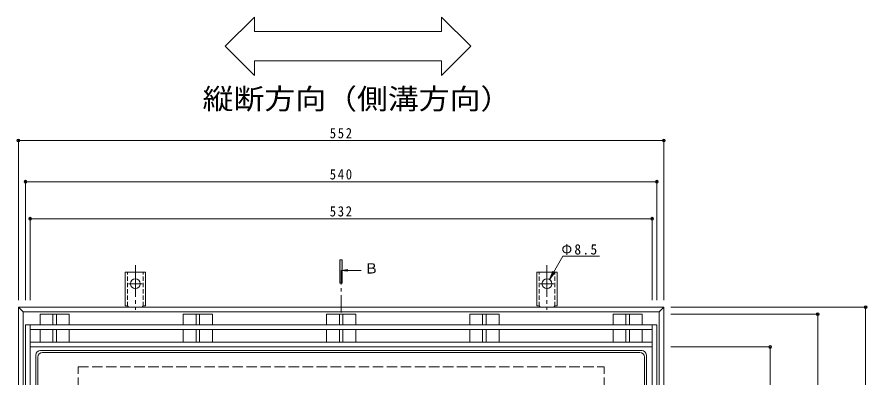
# Model space of a CAD drawing. Units: millimetres at full size, sheet at 1:3. Extents: x -978 to 1153, y -824 to 816.
# Drawn here: x -830 to -103, y 424 to 732 of the extents above; entities that cross this region are included whole.
import ezdxf
from ezdxf.enums import TextEntityAlignment as Align

# ---------------------------------------------------------------- set-up
doc = ezdxf.new("R2010")
doc.units = ezdxf.units.MM
doc.header["$LTSCALE"] = 3
doc.header["$PDMODE"] = 32
doc.header["$PDSIZE"] = 2.4
for name, pattern in [('CHAIN1', [8, 5, -1, 1, -1]), ('CHAIN2', [12, 9, -1, 1, -1]), ('DASHED1', [1.8, 1.2, -0.6]), ('DASHED3', [4, 3, -1])]:
    doc.linetypes.add(name, pattern=pattern)
for name, color, linetype, lineweight in [('0-0_通り芯', 3, 'Continuous', 9), ('0-1_躯体', 2, 'Continuous', 9), ('0-2_仕上', 3, 'Continuous', 9), ('0-4_その他', 2, 'Continuous', 9), ('0-5_寸法', 7, 'Continuous', 9)]:
    doc.layers.add(name, color=color, linetype=linetype, lineweight=lineweight)
doc.styles.add('ＭＳ ゴシック', font='')
doc.styles.get('ＭＳ ゴシック').set_extended_font_data('MS Gothic')

msp = doc.modelspace()

# ---------------------------------------------------------------- linework, layer by layer
at = {"layer": '0-0_通り芯'}
for p, q in [((-295.468, 447.225), (-809.437, 447.225)), ((-297.111, 445.582), (-807.794, 445.582)), ((-813.437, 443.225), (-813.437, 219.24)), ((-811.794, 441.582), (-811.794, 211.74)), ((-293.111, 441.582), (-293.111, 211.74)), ((-291.468, 443.225), (-291.468, 219.241))]:
    msp.add_line(p, q, dxfattribs=at)
for centre, start, end in [((-809.437, 443.225), 90, 180), ((-807.794, 441.582), 90, 180), ((-297.111, 441.582), 0, 90), ((-295.468, 443.225), 0, 90)]:
    msp.add_arc(centre, 4, start, end, dxfattribs=at)
at = {"layer": '0-1_躯体', "linetype": 'CHAIN2'}
for p, q in [((-728.453, 520.188), (-728.453, 482.076)), ((-376.452, 520.188), (-376.452, 482.076)), ((-728.453, 504.241), (-734.229, 504.241)), ((-728.453, 504.241), (-722.677, 504.241)), ((-376.452, 504.241), (-382.229, 504.241)), ((-376.452, 504.241), (-370.676, 504.241))]:
    msp.add_line(p, q, dxfattribs=at)
at = {"layer": '0-1_躯体'}
for p, q in [((-737.203, 485.241), (-737.203, 514.241)), ((-728.453, 514.241), (-737.203, 514.241)), ((-728.453, 514.241), (-719.703, 514.241)), ((-719.703, 485.241), (-719.703, 514.241)), ((-385.202, 485.241), (-385.202, 514.241)), ((-376.452, 514.241), (-385.202, 514.241)), ((-376.452, 514.241), (-367.702, 514.241)), ((-367.702, 485.241), (-367.702, 514.241)), ((-828.453, 484.241), (-824.453, 480.241)), ((-828.453, 484.241), (-276.453, 484.241)), ((-828.453, -67.76), (-828.453, 484.241)), ((-824.453, 480.241), (-280.453, 480.241)), ((-824.453, -63.76), (-824.453, 480.241)), ((-737.203, 485.241), (-735.953, 485.241)), ((-719.703, 485.241), (-720.953, 485.241)), ((-385.202, 485.241), (-383.952, 485.241)), ((-367.702, 485.241), (-368.952, 485.241)), ((-280.453, 480.241), (-276.453, 484.241)), ((-280.453, -63.76), (-280.453, 480.241)), ((-276.453, -67.76), (-276.453, 484.241))]:
    msp.add_line(p, q, dxfattribs=at)
at = {"layer": '0-1_躯体', "linetype": 'DASHED1'}
for p, q in [((-735.203, 485.095), (-735.203, 514.241)), ((-721.703, 485.095), (-721.703, 514.241)), ((-383.202, 485.095), (-383.202, 514.241)), ((-369.702, 485.095), (-369.702, 514.241))]:
    msp.add_line(p, q, dxfattribs=at)
at = {"layer": '0-1_躯体', "linetype": 'DASHED3'}
for p, q in [((-777.453, 433.241), (-327.453, 433.241)), ((-777.453, -16.76), (-777.453, 433.241)), ((-327.453, -16.76), (-327.453, 433.241))]:
    msp.add_line(p, q, dxfattribs=at)
at = {"layer": '0-1_躯体'}
for centre in [(-728.453, 504.241), (-376.452, 504.241)]:
    msp.add_circle(centre, 4.25, dxfattribs=at)
for centre, start, end in [((-735.953, 483.241), 30.00051, 90), ((-720.953, 483.241), 90, 149.99949), ((-383.952, 483.241), 30.00051, 90), ((-368.952, 483.241), 90, 149.99949)]:
    msp.add_arc(centre, 2, start, end, dxfattribs=at)
at = {"layer": '0-2_仕上'}
for p, q in [((-809.953, 478.24), (-784.953, 478.24)), ((-809.953, 478.24), (-809.953, 469.241)), ((-798.952, 478.24), (-798.952, 469.241)), ((-795.952, 478.24), (-795.952, 469.241)), ((-784.953, 478.24), (-784.953, 469.241)), ((-687.453, 478.24), (-662.452, 478.24)), ((-687.453, 478.24), (-687.453, 469.241)), ((-676.452, 478.24), (-676.452, 469.241)), ((-673.452, 478.24), (-673.452, 469.241)), ((-662.452, 478.24), (-662.452, 469.241)), ((-564.952, 478.24), (-539.952, 478.24)), ((-564.952, 478.24), (-564.952, 469.241)), ((-553.952, 478.24), (-553.952, 469.241)), ((-550.952, 478.24), (-550.952, 469.241)), ((-539.952, 478.24), (-539.952, 469.241)), ((-442.453, 478.24), (-417.452, 478.24)), ((-442.453, 478.24), (-442.453, 469.241)), ((-431.452, 478.24), (-431.452, 469.241)), ((-428.452, 478.24), (-428.452, 469.241)), ((-417.452, 478.24), (-417.452, 469.241)), ((-319.953, 478.24), (-294.952, 478.24)), ((-319.953, 478.24), (-319.953, 469.241)), ((-308.952, 478.24), (-308.952, 469.241)), ((-305.952, 478.24), (-305.952, 469.241)), ((-294.952, 478.24), (-294.952, 469.241)), ((-822.453, 469.241), (-282.453, 469.241)), ((-822.453, 469.241), (-822.453, -52.76)), ((-818.452, 469.241), (-818.452, -52.76)), ((-818.452, 465.241), (-286.453, 465.241)), ((-809.953, 465.241), (-809.953, 454.24)), ((-798.952, 465.241), (-798.952, 454.24)), ((-795.952, 465.241), (-795.952, 454.24)), ((-784.953, 465.241), (-784.953, 454.24)), ((-687.453, 465.241), (-687.453, 454.24)), ((-676.452, 465.241), (-676.452, 454.24)), ((-673.452, 465.241), (-673.452, 454.24)), ((-662.452, 465.241), (-662.452, 454.24)), ((-564.952, 465.241), (-564.952, 454.24)), ((-553.952, 465.241), (-553.952, 454.24)), ((-550.952, 465.241), (-550.952, 454.24)), ((-539.952, 465.241), (-539.952, 454.24)), ((-442.453, 465.241), (-442.453, 454.24)), ((-431.452, 465.241), (-431.452, 454.24)), ((-428.452, 465.241), (-428.452, 454.24)), ((-417.452, 465.241), (-417.452, 454.24)), ((-319.953, 465.241), (-319.953, 454.24)), ((-308.952, 465.241), (-308.952, 454.24)), ((-305.952, 465.241), (-305.952, 454.24)), ((-294.952, 465.241), (-294.952, 454.24)), ((-286.453, 469.241), (-286.453, -52.76)), ((-282.453, 469.241), (-282.453, -52.76)), ((-818.452, 454.241), (-286.453, 454.241)), ((-818.452, 450.241), (-286.453, 450.241))]:
    msp.add_line(p, q, dxfattribs=at)
at = {"layer": '0-4_その他', "color": 7}
for p, q in [((-828.453, 627.503), (-828.453, 490.241)), ((-828.453, 626.603), (-276.453, 626.603)), ((-276.453, 627.503), (-276.453, 490.241)), ((-822.453, 592.342), (-822.453, 490.241)), ((-822.453, 591.442), (-282.453, 591.442)), ((-282.453, 592.342), (-282.453, 490.241)), ((-818.452, 560.71), (-818.452, 490.241)), ((-818.452, 559.81), (-286.453, 559.81)), ((-286.453, 560.71), (-286.453, 490.241)), ((-103.077, 484.241), (-270.453, 484.241)), ((-103.977, 484.241), (-103.977, -67.76)), ((-144.013, 478.24), (-270.453, 478.24)), ((-144.913, 478.24), (-144.913, -61.76)), ((-184.685, 450.24), (-270.453, 450.24)), ((-185.585, 450.24), (-185.585, -33.759))]:
    msp.add_line(p, q, dxfattribs=at)
for p in [(-828.453, 626.603), (-276.453, 626.603), (-822.453, 591.442), (-282.453, 591.442), (-818.452, 559.81), (-286.453, 559.81), (-103.977, 484.241), (-144.913, 478.24), (-185.585, 450.24)]:
    msp.add_point(p, dxfattribs=at)
at = {"layer": '0-5_寸法'}
for p, q in [((-651.634, 707.164), (-626.634, 732.164)), ((-626.634, 719.664), (-626.634, 732.164)), ((-441.686, 707.164), (-466.686, 732.164)), ((-466.686, 719.664), (-466.686, 732.164)), ((-626.634, 719.664), (-466.686, 719.664)), ((-651.634, 707.164), (-626.634, 682.164)), ((-441.686, 707.164), (-466.686, 682.164)), ((-626.634, 682.164), (-626.634, 694.664)), ((-626.634, 694.664), (-466.686, 694.664)), ((-466.686, 682.164), (-466.686, 694.664)), ((-374.327, 507.921), (-362.853, 527.795)), ((-362.853, 527.795), (-331.426, 527.795)), ((-374.327, 507.921), (-371.457, 514.85)), ((-374.327, 507.921), (-369.762, 513.871))]:
    msp.add_line(p, q, dxfattribs=at)
at = {"layer": '0-5_寸法', "color": 4}
for p, q in [((-553.453, 504.618), (-553.453, 524.618)), ((-552.453, 515.648), (-546.848, 516.385)), ((-552.453, 515.648), (-546.848, 514.91)), ((-552.453, 515.648), (-535.237, 515.648))]:
    msp.add_line(p, q, dxfattribs=at)
at = {"layer": '0-5_寸法', "color": 4, "linetype": 'CHAIN1'}
msp.add_line((-552.453, 479.585), (-552.453, 515.648), dxfattribs=at)
at = {"layer": '0-5_寸法', "color": 4}
msp.add_lwpolyline([(-553.453, 524.618), (-551.453, 524.618), (-551.453, 504.618), (-553.453, 504.618)], dxfattribs=at)
msp.add_solid([(-553.453, 524.618), (-553.453, 504.618), (-551.453, 524.618), (-551.453, 504.618)], dxfattribs=at)

# ---------------------------------------------------------------- texts
at = {"layer": '0-4_その他', "char_height": 8.798, "attachment_point": 7, "style": 'ＭＳ ゴシック'}
for s, insert in [('\\T1.27;\\W0.9;552', (-562.203, 628.403)), ('\\T1.27;\\W0.9;540', (-562.203, 593.242)), ('\\T1.27;\\W0.9;532', (-562.203, 561.61))]:
    msp.add_mtext(s, dxfattribs=dict(at, insert=insert))
at = {"layer": '0-5_寸法', "color": 6, "style": 'ＭＳ ゴシック', "width": 1.1}
msp.add_text('縦断方向（側溝方向）', height=17.6, dxfattribs=at).set_placement((-670.957, 648.125), align=Align.BOTTOM_LEFT)
at = {"layer": '0-5_寸法', "color": 2, "style": 'ＭＳ ゴシック'}
msp.add_text('Ｂ', height=8.798, dxfattribs=at).set_placement((-532.618, 510.349), align=Align.BOTTOM_LEFT)
at = {"layer": '0-5_寸法', "color": 2, "insert": (-364.046, 528.94), "char_height": 8.798, "attachment_point": 7, "style": 'ＭＳ ゴシック'}
msp.add_mtext('\\T1.21;\\W0.95;Φ8.5', dxfattribs=at)

doc.saveas('drawing.dxf')
